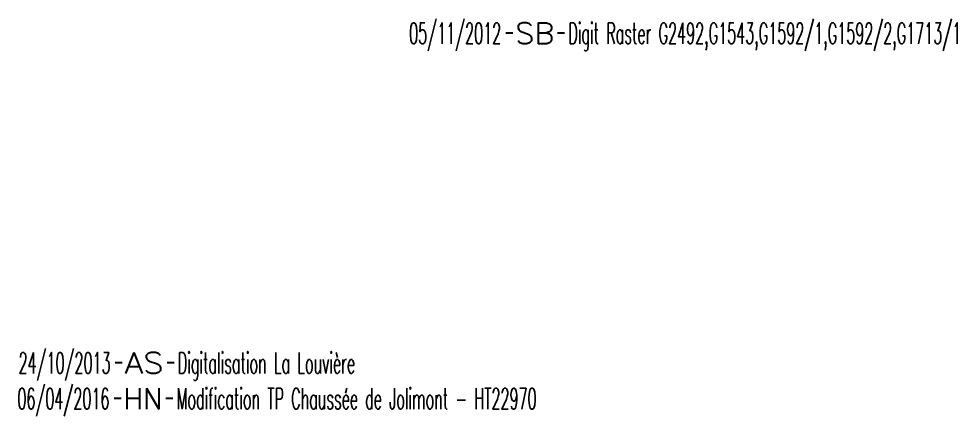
# Model space of a CAD drawing. Header units: millimetres. Extents: x 138988 to 140002, y 128990 to 130001.
# Drawn here: x 139913.3 to 139980.1, y 129734 to 129762.3 of the extents above; entities that cross this region are included whole.
import ezdxf
from ezdxf.enums import TextEntityAlignment as Align

# ---------------------------------------------------------------- set-up
doc = ezdxf.new("R2010")
doc.units = ezdxf.units.MM
doc.layers.get('0').update_dxf_attribs({"linetype": 'CONTINUOUS'})
doc.layers.add('L_910', color=7, linetype='CONTINUOUS')
doc.styles.get("Standard").update_dxf_attribs({"font": 'romans.shx', "width": 0.85})

# ---------------------------------------------------------------- blocks, each defined once
blk = doc.blocks.new('GIS_MODF')
at = {"color": 0, "linetype": 'Continuous', "flags": 128}
for points in [[(-2.176, -0.014), (-1.676, -0.014)], [(1.519, -0.014), (2.019, -0.014)]]:
    blk.add_lwpolyline(points, dxfattribs=at)
at = {"color": 0, "linetype": 'Continuous', "width": 0.5}
blk.add_attdef('DATE', text='', height=1.5, dxfattribs=at).set_placement((-2.502, -0.798), align=Align.RIGHT)
at = {"color": 0, "linetype": 'Continuous', "width": 1.771291}
blk.add_attdef('USER', text='', height=1.5, dxfattribs=at).set_placement((-1.507, -0.798), (1.276, -0.798), align=Align.FIT)
at = {"color": 0, "linetype": 'Continuous', "width": 0.5}
blk.add_attdef('DESC', (2.289, -0.798), '', height=1.5, dxfattribs=at)

msp = doc.modelspace()

# ---------------------------------------------------------------- block references
at = {"layer": 'L_910'}
ref = msp.add_blockref('GIS_MODF', (139950.134, 129761.343), dxfattribs=at)
ref.add_attrib('DATE', '05/11/2012', dxfattribs={"layer": '0', "color": 0, "linetype": 'Continuous', "height": 1.5, "width": 0.5}).set_placement((139947.632, 129760.545), align=Align.RIGHT)
ref.add_attrib('USER', 'SB', dxfattribs={"layer": '0', "color": 0, "linetype": 'Continuous', "height": 1.5, "width": 1.025485}).set_placement((139948.627, 129760.545), (139951.411, 129760.545), align=Align.FIT)
ref.add_attrib('DESC', 'Digit Raster G2492,G1543,G1592/1,G1592/2,G1713/1', (139952.423, 129760.545), dxfattribs={"layer": '0', "color": 0, "linetype": 'Continuous', "height": 1.5, "width": 0.5})
ref = msp.add_blockref('GIS_MODF', (139922.3, 129737.853), dxfattribs=at)
ref.add_attrib('DATE', '24/10/2013', dxfattribs={"layer": '0', "color": 0, "linetype": 'Continuous', "height": 1.5, "width": 0.5}).set_placement((139919.798, 129737.054), align=Align.RIGHT)
ref.add_attrib('USER', 'AS', dxfattribs={"layer": '0', "color": 0, "linetype": 'Continuous', "height": 1.5, "width": 1.113383}).set_placement((139920.793, 129737.054), (139923.577, 129737.054), align=Align.FIT)
ref.add_attrib('DESC', 'Digitalisation La Louvière', (139924.589, 129737.054), dxfattribs={"layer": '0', "color": 0, "linetype": 'Continuous', "height": 1.5, "width": 0.5})
ref = msp.add_blockref('GIS_MODF', (139922.217, 129735.306), dxfattribs=at)
ref.add_attrib('DATE', '06/04/2016', dxfattribs={"layer": '0', "color": 0, "linetype": 'Continuous', "height": 1.5, "width": 0.5}).set_placement((139919.715, 129734.507), align=Align.RIGHT)
ref.add_attrib('USER', 'HN', dxfattribs={"layer": '0', "color": 0, "linetype": 'Continuous', "height": 1.5, "width": 0.97421}).set_placement((139920.71, 129734.507), (139923.493, 129734.507), align=Align.FIT)
ref.add_attrib('DESC', 'Modification TP Chaussée de Jolimont - HT22970', (139924.506, 129734.507), dxfattribs={"layer": '0', "color": 0, "linetype": 'Continuous', "height": 1.5, "width": 0.5})

doc.saveas('drawing.dxf')
